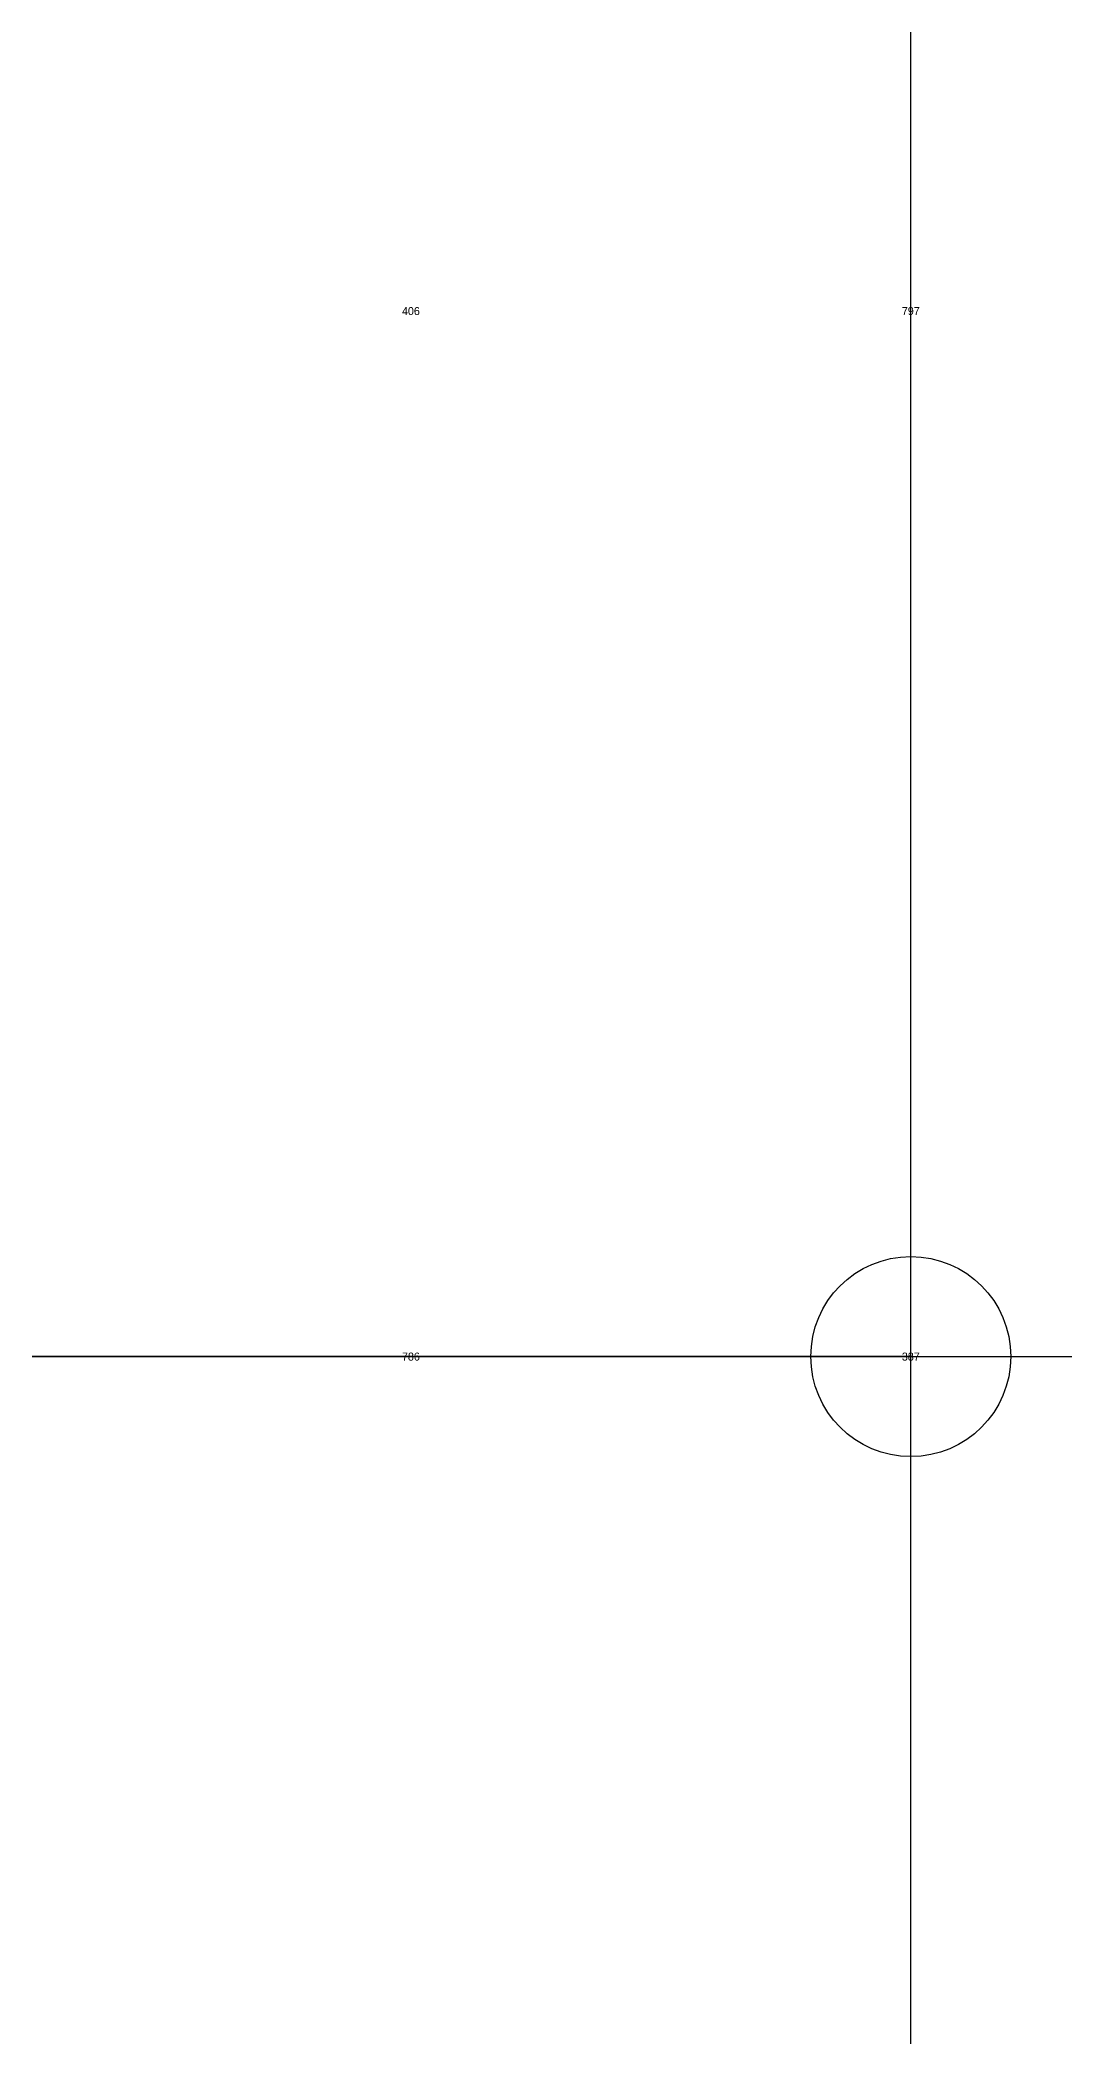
# Model space of a CAD drawing. Extents: x -2.75 to 2.75, y -2.5 to 2.5.
# Drawn here: x 1.9072 to 2.1633, y 0.4096 to 0.9085 of the extents above; entities that cross this region are included whole.
import ezdxf
from ezdxf.enums import TextEntityAlignment as Align

# ---------------------------------------------------------------- set-up
doc = ezdxf.new("R2010")
doc.units = 0
doc.header["$MEASUREMENT"] = 0
doc.header["$PDMODE"] = 33
doc.header["$PDSIZE"] = 0.05
for name, color, linetype in [('BRANCHE ESTERNO', 1, 'Continuous'), ('BRANCHE INTERNO', 7, 'Continuous'), ('BRANCHES-Index', 7, 'Continuous'), ('Faces', 7, 'Continuous'), ('Faces-Index', 7, 'Continuous'), ('NODI-Index', 7, 'Continuous'), ('NODO INTRADOSSO INTERNO', 7, 'Continuous')]:
    doc.layers.add(name, color=color, linetype=linetype)

msp = doc.modelspace()

# ---------------------------------------------------------------- linework, layer by layer
at = {"layer": 'BRANCHE ESTERNO'}
msp.add_line((2.125, 0.57941, 1.78323), (2.725, 0.57941, 1.90823), dxfattribs=at)
at = {"layer": 'BRANCHE INTERNO'}
for p, q in [((2.125, 0.57941, 1.78323), (2.125, 1.1021, 1.51691)), ((1.875, 0.57941, 1.78323), (2.125, 0.57941, 1.78323)), ((2.125, 0, 1.875), (2.125, 0.57941, 1.78323))]:
    msp.add_line(p, q, dxfattribs=at)
at = {"layer": 'Faces'}
for points in [[(1.875, 0.57941, 1.78323), (2.125, 0.57941, 1.78323), (2.125, 1.1021, 1.51691), (1.875, 1.1021, 1.51691)], [(1.875, 0, 1.875), (2.125, 0, 1.875), (2.125, 0.57941, 1.78323), (1.875, 0.57941, 1.78323)]]:
    msp.add_3dface(points, dxfattribs=at)
at = {"layer": 'NODO INTRADOSSO INTERNO'}
msp.add_point((2.125, 0.57941, 1.78323), dxfattribs=at)

# ---------------------------------------------------------------- texts
at = {"layer": 'BRANCHES-Index'}
for s, p in [('797', (2.125, 0.84075, 1.65007)), ('786', (2, 0.57941, 1.78323))]:
    msp.add_text(s, height=0.002, dxfattribs=at).set_placement(p, align=Align.MIDDLE_CENTER)
at = {"layer": 'Faces-Index'}
msp.add_text('406', height=0.002, dxfattribs=at).set_placement((2, 0.84075, 1.65007), align=Align.MIDDLE_CENTER)
at = {"layer": 'NODI-Index'}
msp.add_text('387', height=0.002, dxfattribs=at).set_placement((2.125, 0.57941, 1.78323), align=Align.MIDDLE_CENTER)

doc.saveas('drawing.dxf')
